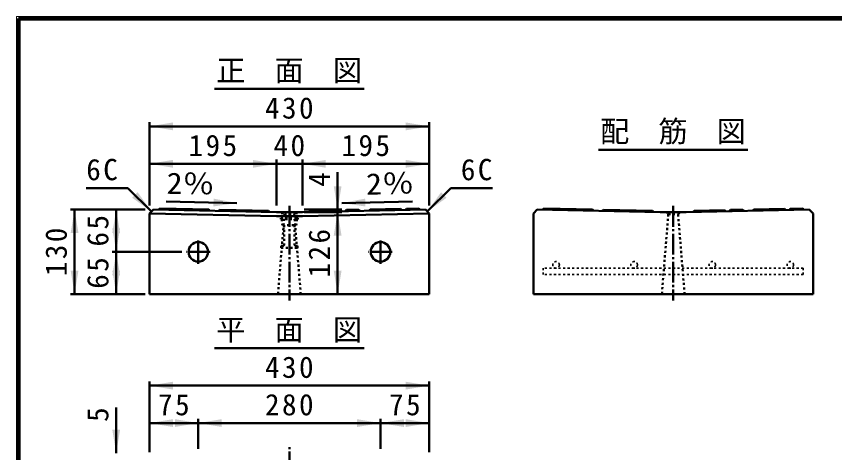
# Model space of a CAD drawing. Units: millimetres, scale not verified. Extents: x 100 to 4105, y 100 to 2870.
# Drawn here: x 100 to 2065, y 1821 to 2870 of the extents above; entities that cross this region are included whole.
import ezdxf
from ezdxf.enums import TextEntityAlignment as Align

# ---------------------------------------------------------------- set-up
doc = ezdxf.new("R2010")
doc.units = ezdxf.units.MM
doc.header["$LTSCALE"] = 5
doc.linetypes.add('USER1', pattern=[13.4, 10, -1.2, 1, -1.2])
doc.linetypes.add('USER2', pattern=[2.2, 1, -1.2])
doc.layers.add('V-nasSTD', color=7, linetype='Continuous', lineweight=50)
doc.styles.add('ＭＳ ゴシック', font='')
doc.styles.get('ＭＳ ゴシック').set_extended_font_data('MS Gothic')

msp = doc.modelspace()

# ---------------------------------------------------------------- hatches: boundary and pattern name
at = {"layer": 'V-nasSTD'}
for points in [[(475.986, 2614.913), (419.736, 2605.538), (475.986, 2596.163)], [(1035.361, 2596.163), (1091.611, 2605.538), (1035.361, 2614.913)], [(475.986, 2524.913), (419.736, 2515.538), (475.986, 2506.163)], [(668.174, 2506.163), (724.424, 2515.538), (668.174, 2524.913)], [(843.174, 2524.913), (786.924, 2515.538), (843.174, 2506.163)], [(1035.361, 2506.163), (1091.611, 2515.538), (1035.361, 2524.913)], [(862.236, 2461.788), (871.611, 2405.538), (880.986, 2461.788)], [(391.278, 2447.254), (424.424, 2400.85), (378.02, 2433.996)], [(1120.069, 2447.254), (1086.924, 2400.85), (1133.327, 2433.996)], [(573.659, 2431.86), (629.698, 2421.297), (573.262, 2413.114)], [(937.688, 2431.86), (881.649, 2421.297), (938.085, 2413.114)], [(249.111, 2349.288), (239.736, 2405.538), (230.361, 2349.288)], [(349.111, 2349.288), (339.736, 2405.538), (330.361, 2349.288)], [(880.986, 2343.038), (871.611, 2399.288), (862.236, 2343.038)], [(330.361, 2360.225), (339.736, 2303.975), (349.111, 2360.225)], [(349.111, 2247.725), (339.736, 2303.975), (330.361, 2247.725)], [(230.361, 2258.663), (239.736, 2202.413), (249.111, 2258.663)], [(330.361, 2258.663), (339.736, 2202.413), (349.111, 2258.663)], [(862.236, 2258.663), (871.611, 2202.413), (880.986, 2258.663)], [(475.986, 1991.788), (419.736, 1982.413), (475.986, 1973.038)], [(1035.361, 1973.038), (1091.611, 1982.413), (1035.361, 1991.788)], [(475.986, 1901.788), (419.736, 1892.413), (475.986, 1883.038)], [(480.674, 1883.038), (536.924, 1892.413), (480.674, 1901.788)], [(593.174, 1883.038), (536.924, 1892.413), (593.174, 1901.788)], [(918.174, 1901.788), (974.424, 1892.413), (918.174, 1883.038)], [(1030.674, 1901.788), (974.424, 1892.413), (1030.674, 1883.038)], [(1035.361, 1883.038), (1091.611, 1892.413), (1035.361, 1901.788)], [(330.361, 1876.475), (339.736, 1820.225), (349.111, 1876.475)]]:
    msp.add_hatch(color=256, dxfattribs=at).paths.add_polyline_path(points)

# ---------------------------------------------------------------- linework, layer by layer
at = {"layer": 'V-nasSTD', "lineweight": 100}
for p, q in [((105, 2865), (105, 105)), ((4100, 2865), (105, 2865))]:
    msp.add_line(p, q, dxfattribs=at)
at = {"layer": 'V-nasSTD'}
for p, q in [((576.174, 2695.538), (935.174, 2695.538)), ((419.736, 2615.538), (419.736, 2415.538)), ((1091.611, 2615.538), (1091.611, 2415.538)), ((1091.611, 2605.538), (419.736, 2605.538)), ((1498.049, 2549.288), (1857.049, 2549.288)), ((724.424, 2515.538), (419.736, 2515.538)), ((724.424, 2525.538), (724.424, 2415.538)), ((724.424, 2515.538), (786.924, 2515.538)), ((786.924, 2525.538), (786.924, 2415.538)), ((1091.611, 2515.538), (786.924, 2515.538)), ((871.611, 2495.538), (871.611, 2405.538)), ((367.855, 2457.419), (267.855, 2457.419)), ((424.424, 2400.85), (367.855, 2457.419)), ((1086.924, 2400.85), (1143.492, 2457.419)), ((1143.492, 2457.419), (1243.492, 2457.419)), ((459.736, 2424.894), (629.698, 2421.297)), ((1051.611, 2424.894), (881.649, 2421.297)), ((409.736, 2405.538), (229.736, 2405.538)), ((239.736, 2405.538), (239.736, 2202.413)), ((339.736, 2405.538), (339.736, 2303.975)), ((429.111, 2405.538), (419.736, 2396.163)), ((429.111, 2405.538), (724.424, 2399.288)), ((444.736, 2408.333), (441.611, 2405.273)), ((561.924, 2405.853), (444.736, 2408.333)), ((565.049, 2402.661), (561.924, 2405.853)), ((588.486, 2405.29), (585.361, 2402.231)), ((705.674, 2402.81), (588.486, 2405.29)), ((708.799, 2399.618), (705.674, 2402.81)), ((786.924, 2399.288), (724.424, 2399.288)), ((786.924, 2399.288), (1082.236, 2405.538)), ((791.611, 2405.538), (881.611, 2405.538)), ((791.611, 2399.288), (881.611, 2399.288)), ((805.674, 2402.81), (802.549, 2399.618)), ((879.111, 2404.364), (805.674, 2402.81)), ((871.611, 2405.538), (871.611, 2399.288)), ((871.611, 2399.288), (871.611, 2202.413)), ((882.236, 2401.305), (879.111, 2404.364)), ((893.174, 2404.662), (890.049, 2401.47)), ((922.861, 2405.29), (893.174, 2404.662)), ((925.986, 2402.231), (922.861, 2405.29)), ((949.424, 2405.853), (946.299, 2402.661)), ((1022.861, 2407.407), (949.424, 2405.853)), ((1025.986, 2404.347), (1022.861, 2407.407)), ((1036.924, 2407.704), (1033.799, 2404.513)), ((1066.611, 2408.333), (1036.924, 2407.704)), ((1069.736, 2405.273), (1066.611, 2408.333)), ((1082.236, 2405.538), (1091.611, 2396.163)), ((1350.986, 2405.538), (1341.611, 2396.163)), ((1350.986, 2405.538), (1646.299, 2399.288)), ((1366.611, 2408.333), (1363.486, 2405.273)), ((1483.799, 2405.853), (1366.611, 2408.333)), ((1486.924, 2402.661), (1483.799, 2405.853)), ((1510.361, 2405.29), (1507.236, 2402.231)), ((1627.549, 2402.81), (1510.361, 2405.29)), ((1630.674, 2399.618), (1627.549, 2402.81)), ((1708.799, 2399.288), (1646.299, 2399.288)), ((1708.799, 2399.288), (2004.111, 2405.538)), ((1727.549, 2402.81), (1724.424, 2399.618)), ((1800.986, 2404.364), (1727.549, 2402.81)), ((1804.111, 2401.305), (1800.986, 2404.364)), ((1815.049, 2404.662), (1811.924, 2401.47)), ((1844.736, 2405.29), (1815.049, 2404.662)), ((1847.861, 2402.231), (1844.736, 2405.29)), ((1871.299, 2405.853), (1868.174, 2402.661)), ((1944.736, 2407.407), (1871.299, 2405.853)), ((1947.861, 2404.347), (1944.736, 2407.407)), ((1958.799, 2407.704), (1955.674, 2404.513)), ((1988.486, 2408.333), (1958.799, 2407.704)), ((1991.611, 2405.273), (1988.486, 2408.333)), ((2004.111, 2405.538), (2013.486, 2396.163)), ((419.736, 2396.163), (419.736, 2202.413)), ((419.736, 2396.163), (724.424, 2389.714)), ((786.924, 2389.714), (724.424, 2389.714)), ((1091.611, 2396.163), (786.924, 2389.714)), ((1091.611, 2202.413), (1091.611, 2396.163)), ((1341.611, 2396.163), (1341.611, 2202.413)), ((2013.486, 2202.413), (2013.486, 2396.163)), ((497.736, 2303.975), (329.736, 2303.975)), ((339.736, 2303.975), (339.736, 2202.413)), ((409.736, 2202.413), (229.736, 2202.413)), ((419.736, 2202.413), (1091.611, 2202.413)), ((1341.611, 2202.413), (2013.486, 2202.413)), ((576.174, 2072.413), (935.174, 2072.413)), ((419.736, 1992.413), (419.736, 1822.413)), ((1091.611, 1992.413), (1091.611, 1822.413)), ((1091.611, 1982.413), (419.736, 1982.413)), ((339.736, 1930.225), (339.736, 1820.225)), ((536.924, 1892.413), (419.736, 1892.413)), ((536.924, 1902.413), (536.924, 1830.413)), ((536.924, 1892.413), (974.424, 1892.413)), ((974.424, 1902.413), (974.424, 1830.413)), ((1091.611, 1892.413), (974.424, 1892.413))]:
    msp.add_line(p, q, dxfattribs=at)
at = {"layer": 'V-nasSTD', "linetype": 'USER2'}
for p, q in [((739.267, 2399.288), (737.314, 2385.225)), ((738.955, 2399.288), (743.955, 2394.288)), ((767.392, 2394.288), (772.392, 2399.288)), ((772.08, 2399.288), (774.033, 2385.225)), ((1660.83, 2399.288), (1665.83, 2394.288)), ((1689.267, 2394.288), (1694.267, 2399.288)), ((743.955, 2394.288), (728.33, 2202.413)), ((734.97, 2385.225), (776.377, 2385.225)), ((734.97, 2385.225), (734.97, 2382.881)), ((734.97, 2382.881), (776.377, 2382.881)), ((737.314, 2382.881), (739.267, 2368.038)), ((743.955, 2394.288), (767.392, 2394.288)), ((783.017, 2202.413), (767.392, 2394.288)), ((774.033, 2382.881), (772.08, 2368.038)), ((776.377, 2385.225), (776.377, 2382.881)), ((1665.83, 2394.288), (1650.205, 2202.413)), ((1665.83, 2394.288), (1689.267, 2394.288)), ((1704.892, 2202.413), (1689.267, 2394.288)), ((739.267, 2368.038), (772.08, 2368.038)), ((743.174, 2368.038), (743.174, 2321.532)), ((768.174, 2368.038), (768.174, 2321.532)), ((736.142, 2318.038), (736.142, 2313.35)), ((736.142, 2318.038), (739.311, 2318.038)), ((736.142, 2313.35), (775.205, 2313.35)), ((741.446, 2318.736), (740.708, 2318.368)), ((769.901, 2318.736), (770.639, 2318.368)), ((772.036, 2318.038), (775.205, 2318.038)), ((775.205, 2318.038), (775.205, 2313.35))]:
    msp.add_line(p, q, dxfattribs=at)
at = {"layer": 'V-nasSTD', "linetype": 'USER1'}
for p, q in [((755.674, 2414.288), (755.674, 2187.413)), ((1677.549, 2414.288), (1677.549, 2187.413)), ((536.924, 2275.538), (536.924, 2332.413)), ((974.424, 2275.538), (974.424, 2332.413)), ((565.361, 2303.975), (508.486, 2303.975)), ((1002.861, 2303.975), (945.986, 2303.975)), ((755.674, 232.725), (755.674, 1837.413))]:
    msp.add_line(p, q, dxfattribs=at)
at = {"layer": 'V-nasSTD', "linetype": 'USER2', "lineweight": 35}
for p, q in [((1365.049, 2249.288), (1365.049, 2264.913)), ((1990.049, 2264.913), (1365.049, 2264.913)), ((1990.049, 2249.288), (1990.049, 2264.913)), ((1990.049, 2249.288), (1365.049, 2249.288))]:
    msp.add_line(p, q, dxfattribs=at)
at = {"layer": 'V-nasSTD', "lineweight": 13}
msp.add_lwpolyline([(100, 100), (100, 2870), (4105, 2870), (4105, 100)], close=True, dxfattribs=at)
at = {"layer": 'V-nasSTD'}
for centre in [(536.924, 2303.975), (974.424, 2303.975)]:
    msp.add_circle(centre, 23.438, dxfattribs=at)
at = {"layer": 'V-nasSTD', "linetype": 'USER2', "lineweight": 35}
for centre in [(1396.299, 2272.725), (1583.799, 2272.725), (1771.299, 2272.725), (1958.799, 2272.725)]:
    msp.add_circle(centre, 7.812, dxfattribs=at)
at = {"layer": 'V-nasSTD', "linetype": 'USER2'}
for centre, start, end in [((740.049, 2321.532), 296.56505, 0), ((771.299, 2321.532), 180, 243.43495), ((739.311, 2321.163), 270, 296.56505), ((772.036, 2321.163), 243.43495, 270)]:
    msp.add_arc(centre, 3.125, start, end, dxfattribs=at)

# ---------------------------------------------------------------- texts
at = {"layer": 'V-nasSTD', "style": 'ＭＳ ゴシック'}
for s, p in [('正\u3000面\u3000図', (580.174, 2765.538)), ('配\u3000筋\u3000図', (1502.049, 2619.288)), ('平\u3000面\u3000図', (580.174, 2142.413))]:
    msp.add_text(s, height=51.32, dxfattribs=at).set_placement(p, align=Align.TOP_LEFT)
at = {"layer": 'V-nasSTD', "style": 'ＭＳ ゴシック', "width": 1.1}
for rotation, p in [(1.212, (939.155, 2492.53)), (358.788, (461.217, 2494.878))]:
    msp.add_text('2％', height=51.32, rotation=rotation, dxfattribs=at).set_placement(p, align=Align.TOP_LEFT)
at = {"layer": 'V-nasSTD', "style": 'ＭＳ ゴシック'}
for s, p in [('4', (801.611, 2460.538)), ('5', (269.736, 1895.225))]:
    msp.add_text(s, height=51.32, rotation=90, dxfattribs=at).set_placement(p, align=Align.TOP_LEFT)
at = {"layer": 'V-nasSTD', "char_height": 51.32, "attachment_point": 1, "style": 'ＭＳ ゴシック'}
for s, insert in [('\\T1.17;430', (697.174, 2675.538)), ('\\T1.17;195', (513.58, 2585.538)), ('\\T1.17;40', (717.674, 2585.538)), ('\\T1.17;195', (880.767, 2585.538)), ('\\T1.17;6C', (267.855, 2527.419)), ('\\T1.17;6C', (1167.492, 2527.419)), ('\\T1.17;430', (697.174, 2052.413)), ('\\T1.17;75', (440.33, 1962.413)), ('\\T1.17;280', (697.174, 1962.413)), ('\\T1.17;75', (995.017, 1962.413))]:
    msp.add_mtext(s, dxfattribs=dict(at, insert=insert))
at = {"layer": 'V-nasSTD', "char_height": 51.32, "attachment_point": 1, "rotation": 90, "style": 'ＭＳ ゴシック'}
for s, insert in [('\\T1.17;65', (269.736, 2316.756)), ('\\T1.17;130', (169.736, 2245.475)), ('\\T1.17;126', (801.611, 2242.35)), ('\\T1.17;65', (269.736, 2215.194))]:
    msp.add_mtext(s, dxfattribs=dict(at, insert=insert))

doc.saveas('drawing.dxf')
